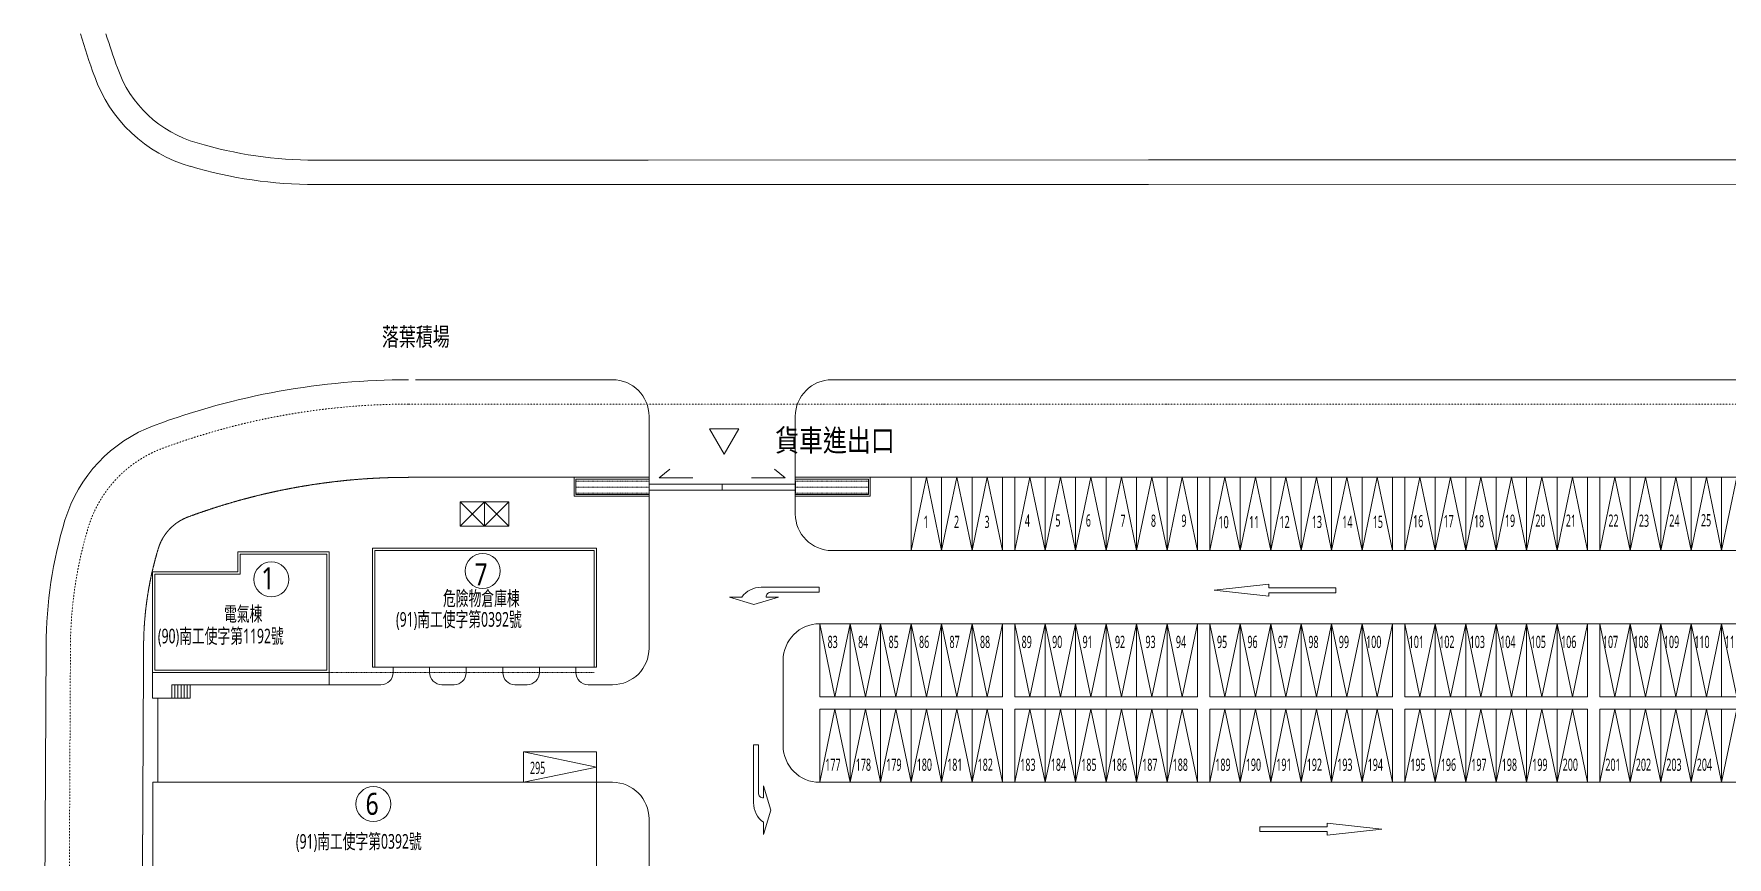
# Model space of a CAD drawing. Header units: millimetres. Extents: x -32710 to 654186, y -254124 to 420220.
# Drawn here: x -32673 to 106250, y 197371 to 264848 of the extents above; entities that cross this region are included whole.
import ezdxf

# ---------------------------------------------------------------- set-up
doc = ezdxf.new("R2010")
doc.units = ezdxf.units.MM
doc.header["$LTSCALE"] = 1000
for name, pattern in [('H12PL1$0$DIVIDEX2', [0.25, 0.1, -0.05, 0, -0.05, 0, -0.05]), ('H12PL1$0$雨水排水_路_最新$0$CENTERK3', [0.2749, 0.25, -0.0083, 0.0083, -0.0083]), ('H12PL1$0$雨水排水_路_最新$0$DOTK1', [0.01, 0.005, -0.005])]:
    doc.linetypes.add(name, pattern=pattern)
for name, color, linetype in [('H12PL1$0$全區配置圖_匯入NEWCUB用_13_0', 252, 'Continuous'), ('H12PL1$0$全區配置圖_匯入NEWCUB用_13_PKG', 252, 'Continuous'), ('H12PL1$0$全區配置圖_匯入NEWCUB用_13_SUGATA3', 252, 'Continuous'), ('H12PL1$0$全區配置圖_匯入NEWCUB用_13_雨水排水経路図最新$0$SUGATAD', 252, 'Continuous'), ('MD-20250424-增加TRAY與FS主管位置調整', 7, 'Continuous')]:
    doc.layers.add(name, color=color, linetype=linetype)
doc.styles.add('H12PL1$0$Standard', font='Microsoft JhengHei.ttf', dxfattribs={"width": 0.8})

# ---------------------------------------------------------------- blocks, each defined once
blk = doc.blocks.new('H12PL1')
at = {"layer": 'H12PL1$0$全區配置圖_匯入NEWCUB用_13_PKG', "lineweight": 0, "flags": 128}
for points in [[(10100, 222500), (11350, 228500), (12600, 222500)], [(12600, 222500), (13850, 228500), (15100, 222500)], [(15100, 222500), (16350, 228500), (17600, 222500)], [(18600, 222500), (19850, 228500), (21100, 222500)], [(21100, 222500), (22350, 228500), (23600, 222500)], [(23600, 222500), (24850, 228500), (26100, 222500)], [(26100, 222500), (27350, 228500), (28600, 222500)], [(28600, 222500), (29850, 228500), (31100, 222500)], [(31100, 222500), (32350, 228500), (33600, 222500)], [(34600, 222500), (35850, 228500), (37100, 222500)], [(37100, 222500), (38350, 228500), (39600, 222500)], [(39600, 222500), (40850, 228500), (42100, 222500)], [(42100, 222500), (43350, 228500), (44600, 222500)], [(44600, 222500), (45850, 228500), (47100, 222500)], [(47100, 222500), (48350, 228500), (49600, 222500)], [(50600, 222500), (51850, 228500), (53100, 222500)], [(53100, 222500), (54350, 228500), (55600, 222500)], [(55600, 222500), (56850, 228500), (58100, 222500)], [(58100, 222500), (59350, 228500), (60600, 222500)], [(60600, 222500), (61850, 228500), (63100, 222500)], [(63100, 222500), (64350, 228500), (65600, 222500)], [(66600, 222500), (67850, 228500), (69100, 222500)], [(69100, 222500), (70350, 228500), (71600, 222500)], [(71600, 222500), (72850, 228500), (74100, 222500)], [(74100, 222500), (75350, 228500), (76600, 222500)], [(76600, 222500), (77850, 228500), (79100, 222500)], [(2600, 216500), (3850, 210500), (5100, 216500)], [(5100, 216500), (6350, 210500), (7600, 216500)], [(7600, 216500), (8850, 210500), (10100, 216500)], [(10100, 216500), (11350, 210500), (12600, 216500)], [(12600, 216500), (13850, 210500), (15100, 216500)], [(15100, 216500), (16350, 210500), (17600, 216500)], [(18600, 216500), (19850, 210500), (21100, 216500)], [(21100, 216500), (22350, 210500), (23600, 216500)], [(23600, 216500), (24850, 210500), (26100, 216500)], [(26100, 216500), (27350, 210500), (28600, 216500)], [(28600, 216500), (29850, 210500), (31100, 216500)], [(31100, 216500), (32350, 210500), (33600, 216500)], [(34600, 216500), (35850, 210500), (37100, 216500)], [(37100, 216500), (38350, 210500), (39600, 216500)], [(39600, 216500), (40850, 210500), (42100, 216500)], [(42100, 216500), (43350, 210500), (44600, 216500)], [(44600, 216500), (45850, 210500), (47100, 216500)], [(47100, 216500), (48350, 210500), (49600, 216500)], [(50600, 216500), (51850, 210500), (53100, 216500)], [(53100, 216500), (54350, 210500), (55600, 216500)], [(55600, 216500), (56850, 210500), (58100, 216500)], [(58100, 216500), (59350, 210500), (60600, 216500)], [(60600, 216500), (61850, 210500), (63100, 216500)], [(63100, 216500), (64350, 210500), (65600, 216500)], [(66600, 216500), (67850, 210500), (69100, 216500)], [(69100, 216500), (70350, 210500), (71600, 216500)], [(71600, 216500), (72850, 210500), (74100, 216500)], [(74100, 216500), (75350, 210500), (76600, 216500)], [(76600, 216500), (77850, 210500), (79100, 216500)], [(2600, 203500), (3850, 209500), (5100, 203500)], [(5100, 203500), (6350, 209500), (7600, 203500)], [(7600, 203500), (8850, 209500), (10100, 203500)], [(10100, 203500), (11350, 209500), (12600, 203500)], [(12600, 203500), (13850, 209500), (15100, 203500)], [(15100, 203500), (16350, 209500), (17600, 203500)], [(18600, 203500), (19850, 209500), (21100, 203500)], [(21100, 203500), (22350, 209500), (23600, 203500)], [(23600, 203500), (24850, 209500), (26100, 203500)], [(26100, 203500), (27350, 209500), (28600, 203500)], [(28600, 203500), (29850, 209500), (31100, 203500)], [(31100, 203500), (32350, 209500), (33600, 203500)], [(34600, 203500), (35850, 209500), (37100, 203500)], [(37100, 203500), (38350, 209500), (39600, 203500)], [(39600, 203500), (40850, 209500), (42100, 203500)], [(42100, 203500), (43350, 209500), (44600, 203500)], [(44600, 203500), (45850, 209500), (47100, 203500)], [(47100, 203500), (48350, 209500), (49600, 203500)], [(50600, 203500), (51850, 209500), (53100, 203500)], [(53100, 203500), (54350, 209500), (55600, 203500)], [(55600, 203500), (56850, 209500), (58100, 203500)], [(58100, 203500), (59350, 209500), (60600, 203500)], [(60600, 203500), (61850, 209500), (63100, 203500)], [(63100, 203500), (64350, 209500), (65600, 203500)], [(66600, 203500), (67850, 209500), (69100, 203500)], [(69100, 203500), (70350, 209500), (71600, 203500)], [(71600, 203500), (72850, 209500), (74100, 203500)], [(74100, 203500), (75350, 209500), (76600, 203500)], [(76600, 203500), (77850, 209500), (79100, 203500)], [(-21700, 206000), (-15700, 204750), (-21700, 203500)]]:
    blk.add_lwpolyline(points, dxfattribs=at)
for points in [[(10100, 222500), (10100, 228500), (12600, 228500), (12600, 222500)], [(12600, 222500), (12600, 228500), (15100, 228500), (15100, 222500)], [(15100, 222500), (15100, 228500), (17600, 228500), (17600, 222500)], [(18600, 222500), (18600, 228500), (21100, 228500), (21100, 222500)], [(21100, 222500), (21100, 228500), (23600, 228500), (23600, 222500)], [(23600, 222500), (23600, 228500), (26100, 228500), (26100, 222500)], [(26100, 222500), (26100, 228500), (28600, 228500), (28600, 222500)], [(28600, 222500), (28600, 228500), (31100, 228500), (31100, 222500)], [(31100, 222500), (31100, 228500), (33600, 228500), (33600, 222500)], [(34600, 222500), (34600, 228500), (37100, 228500), (37100, 222500)], [(37100, 222500), (37100, 228500), (39600, 228500), (39600, 222500)], [(39600, 222500), (39600, 228500), (42100, 228500), (42100, 222500)], [(42100, 222500), (42100, 228500), (44600, 228500), (44600, 222500)], [(44600, 222500), (44600, 228500), (47100, 228500), (47100, 222500)], [(47100, 222500), (47100, 228500), (49600, 228500), (49600, 222500)], [(50600, 222500), (50600, 228500), (53100, 228500), (53100, 222500)], [(53100, 222500), (53100, 228500), (55600, 228500), (55600, 222500)], [(55600, 222500), (55600, 228500), (58100, 228500), (58100, 222500)], [(58100, 222500), (58100, 228500), (60600, 228500), (60600, 222500)], [(60600, 222500), (60600, 228500), (63100, 228500), (63100, 222500)], [(63100, 222500), (63100, 228500), (65600, 228500), (65600, 222500)], [(66600, 222500), (66600, 228500), (69100, 228500), (69100, 222500)], [(69100, 222500), (69100, 228500), (71600, 228500), (71600, 222500)], [(71600, 222500), (71600, 228500), (74100, 228500), (74100, 222500)], [(74100, 222500), (74100, 228500), (76600, 228500), (76600, 222500)], [(76600, 222500), (76600, 228500), (79100, 228500), (79100, 222500)], [(2600, 216500), (2600, 210500), (5100, 210500), (5100, 216500)], [(5100, 216500), (5100, 210500), (7600, 210500), (7600, 216500)], [(7600, 216500), (7600, 210500), (10100, 210500), (10100, 216500)], [(10100, 216500), (10100, 210500), (12600, 210500), (12600, 216500)], [(12600, 216500), (12600, 210500), (15100, 210500), (15100, 216500)], [(15100, 216500), (15100, 210500), (17600, 210500), (17600, 216500)], [(18600, 216500), (18600, 210500), (21100, 210500), (21100, 216500)], [(21100, 216500), (21100, 210500), (23600, 210500), (23600, 216500)], [(23600, 216500), (23600, 210500), (26100, 210500), (26100, 216500)], [(26100, 216500), (26100, 210500), (28600, 210500), (28600, 216500)], [(28600, 216500), (28600, 210500), (31100, 210500), (31100, 216500)], [(31100, 216500), (31100, 210500), (33600, 210500), (33600, 216500)], [(34600, 216500), (34600, 210500), (37100, 210500), (37100, 216500)], [(37100, 216500), (37100, 210500), (39600, 210500), (39600, 216500)], [(39600, 216500), (39600, 210500), (42100, 210500), (42100, 216500)], [(42100, 216500), (42100, 210500), (44600, 210500), (44600, 216500)], [(44600, 216500), (44600, 210500), (47100, 210500), (47100, 216500)], [(47100, 216500), (47100, 210500), (49600, 210500), (49600, 216500)], [(50600, 216500), (50600, 210500), (53100, 210500), (53100, 216500)], [(53100, 216500), (53100, 210500), (55600, 210500), (55600, 216500)], [(55600, 216500), (55600, 210500), (58100, 210500), (58100, 216500)], [(58100, 216500), (58100, 210500), (60600, 210500), (60600, 216500)], [(60600, 216500), (60600, 210500), (63100, 210500), (63100, 216500)], [(63100, 216500), (63100, 210500), (65600, 210500), (65600, 216500)], [(66600, 216500), (66600, 210500), (69100, 210500), (69100, 216500)], [(69100, 216500), (69100, 210500), (71600, 210500), (71600, 216500)], [(71600, 216500), (71600, 210500), (74100, 210500), (74100, 216500)], [(74100, 216500), (74100, 210500), (76600, 210500), (76600, 216500)], [(76600, 216500), (76600, 210500), (79100, 210500), (79100, 216500)], [(2600, 203500), (2600, 209500), (5100, 209500), (5100, 203500)], [(5100, 203500), (5100, 209500), (7600, 209500), (7600, 203500)], [(7600, 203500), (7600, 209500), (10100, 209500), (10100, 203500)], [(10100, 203500), (10100, 209500), (12600, 209500), (12600, 203500)], [(12600, 203500), (12600, 209500), (15100, 209500), (15100, 203500)], [(15100, 203500), (15100, 209500), (17600, 209500), (17600, 203500)], [(18600, 203500), (18600, 209500), (21100, 209500), (21100, 203500)], [(21100, 203500), (21100, 209500), (23600, 209500), (23600, 203500)], [(23600, 203500), (23600, 209500), (26100, 209500), (26100, 203500)], [(26100, 203500), (26100, 209500), (28600, 209500), (28600, 203500)], [(28600, 203500), (28600, 209500), (31100, 209500), (31100, 203500)], [(31100, 203500), (31100, 209500), (33600, 209500), (33600, 203500)], [(34600, 203500), (34600, 209500), (37100, 209500), (37100, 203500)], [(37100, 203500), (37100, 209500), (39600, 209500), (39600, 203500)], [(39600, 203500), (39600, 209500), (42100, 209500), (42100, 203500)], [(42100, 203500), (42100, 209500), (44600, 209500), (44600, 203500)], [(44600, 203500), (44600, 209500), (47100, 209500), (47100, 203500)], [(47100, 203500), (47100, 209500), (49600, 209500), (49600, 203500)], [(50600, 203500), (50600, 209500), (53100, 209500), (53100, 203500)], [(53100, 203500), (53100, 209500), (55600, 209500), (55600, 203500)], [(55600, 203500), (55600, 209500), (58100, 209500), (58100, 203500)], [(58100, 203500), (58100, 209500), (60600, 209500), (60600, 203500)], [(60600, 203500), (60600, 209500), (63100, 209500), (63100, 203500)], [(63100, 203500), (63100, 209500), (65600, 209500), (65600, 203500)], [(66600, 203500), (66600, 209500), (69100, 209500), (69100, 203500)], [(69100, 203500), (69100, 209500), (71600, 209500), (71600, 203500)], [(71600, 203500), (71600, 209500), (74100, 209500), (74100, 203500)], [(74100, 203500), (74100, 209500), (76600, 209500), (76600, 203500)], [(76600, 203500), (76600, 209500), (79100, 209500), (79100, 203500)], [(-21700, 206000), (-15700, 206000), (-15700, 203500), (-21700, 203500)]]:
    blk.add_lwpolyline(points, close=True, dxfattribs=at)
at = {"layer": 'H12PL1$0$全區配置圖_匯入NEWCUB用_13_SUGATA3', "lineweight": 0}
for p, q in [((-24900, 226500), (-26900, 224500)), ((-26900, 226500), (-24900, 224500)), ((-24900, 226500), (-26900, 224500)), ((-26900, 226500), (-24900, 224500)), ((-22900, 226500), (-24900, 224500)), ((-24900, 226500), (-22900, 224500)), ((-22900, 226500), (-24900, 224500)), ((-24900, 226500), (-22900, 224500))]:
    blk.add_line(p, q, dxfattribs=at)
at = {"layer": 'H12PL1$0$全區配置圖_匯入NEWCUB用_13_SUGATA3', "lineweight": 0, "flags": 128}
for points in [[(-26900, 224500), (-24900, 224500), (-24900, 226500), (-26900, 226500)], [(-26900, 224500), (-24900, 224500), (-24900, 226500), (-26900, 226500)], [(-22900, 224500), (-24900, 224500), (-24900, 226500), (-22900, 226500)], [(-22900, 224500), (-24900, 224500), (-24900, 226500), (-22900, 226500)]]:
    blk.add_lwpolyline(points, close=True, dxfattribs=at)
at = {"layer": 'H12PL1$0$全區配置圖_匯入NEWCUB用_13_雨水排水経路図最新$0$SUGATAD', "lineweight": 0}
for p, q in [((-30554, 236500), (-14400, 236500)), ((3600, 236500), (255600, 236500)), ((-11400, 221500), (-11400, 233500)), ((600, 225500), (600, 233500)), ((-11400, 228500), (-17550, 228500)), ((-17550, 226945), (-17550, 228500)), ((-17550, 226945), (-17550, 228500)), ((-11400, 228350), (-17400, 228350)), ((-17400, 227095), (-17400, 228350)), ((-11401.6, 228195), (-11401.6, 227195)), ((-11400, 228500), (-11400, 228350)), ((600, 228500), (6750, 228500)), ((600, 228500), (600, 228350)), ((600, 228350), (6600, 228350)), ((601.6, 228195), (601.6, 227195)), ((6600, 227095), (6600, 228350)), ((6750, 226945), (6750, 228500)), ((6750, 226945), (6750, 228500)), ((17600, 222500), (17600, 228500)), ((33600, 222500), (33600, 228500)), ((34600, 222500), (34600, 228500)), ((49600, 222500), (49600, 228500)), ((50600, 222500), (50600, 228500)), ((65600, 222500), (65600, 228500)), ((66600, 222500), (66600, 228500)), ((-11400, 226945), (-17550, 226945)), ((-11400, 227095), (-17400, 227095)), ((-11400, 227095), (-12364.9, 227095)), ((-11400, 226945), (-11400, 227095)), ((600, 227095), (6600, 227095)), ((600, 226945), (600, 227095)), ((600, 227095), (1564.9, 227095)), ((600, 226945), (6750, 226945)), ((-45150, 222400), (-37650, 222400)), ((-45150, 222400), (-45150, 220750)), ((-37650, 212500), (-37650, 222400)), ((3600, 222500), (153600, 222500)), ((9600, 222500), (10600, 222500)), ((25600, 222500), (26600, 222500)), ((25600, 222500), (26600, 222500)), ((41600, 222500), (42600, 222500)), ((41600, 222500), (42600, 222500)), ((57600, 222500), (58600, 222500)), ((57600, 222500), (58600, 222500)), ((73600, 222500), (74600, 222500)), ((-44950, 222200), (-37850, 222200)), ((-44950, 222200), (-44950, 220550)), ((-37850, 222200), (-37850, 212700)), ((-11400, 214500), (-11400, 221500)), ((-45150, 220750), (-52150, 220750)), ((-52150, 220750), (-52150, 212500)), ((-51950, 220550), (-44950, 220550)), ((-51950, 212700), (-51950, 220550)), ((2600, 210500), (2600, 216500)), ((17600, 216500), (18600, 216500)), ((17600, 210500), (17600, 216500)), ((17600, 210500), (17600, 216000)), ((18600, 216500), (18600, 210500)), ((18600, 216000), (18600, 210500)), ((33600, 216500), (34600, 216500)), ((33600, 210500), (33600, 216500)), ((33600, 210500), (33600, 216000)), ((34600, 216500), (34600, 210500)), ((34600, 216000), (34600, 210500)), ((49600, 216500), (50600, 216500)), ((49600, 210500), (49600, 216500)), ((49600, 210500), (49600, 216000)), ((50600, 216500), (50600, 210500)), ((50600, 216000), (50600, 210500)), ((65600, 216500), (66600, 216500)), ((65600, 210500), (65600, 216500)), ((65600, 210500), (65600, 216000)), ((66600, 216500), (66600, 210500)), ((66600, 216000), (66600, 210500)), ((-61872.8, 11786.9), (-60869.8, 214708.6)), ((-51950, 212700), (-37850, 212700)), ((-32400, 212950), (-32400, 212500)), ((-29400, 212950), (-29400, 212500)), ((-26400, 212950), (-26400, 212500)), ((-23400, 212950), (-23400, 212500)), ((-20400, 212950), (-20400, 212500)), ((-17400, 212950), (-17400, 212500)), ((-400, 206500), (-400, 213500)), ((-52150, 212500), (-37650, 212500)), ((-52150, 212500), (-52150, 210400)), ((-37650, 211500), (-50550, 211500)), ((-50550, 211500), (-50550, 210400)), ((-50300, 211500), (-50300, 210400)), ((-50050, 211500), (-50050, 210400)), ((-49800, 211500), (-49800, 210400)), ((-49550, 211500), (-49550, 210400)), ((-49300, 211500), (-49300, 210400)), ((-49050, 211500), (-49050, 210400)), ((-37650, 212500), (-37650, 211500)), ((-37650, 211500), (-33400, 211500)), ((-28400, 211500), (-27400, 211500)), ((-22400, 211500), (-21400, 211500)), ((-16400, 211500), (-14400, 211500)), ((-49050, 210400), (-52150, 210400)), ((-51700, 210400), (-51700, 203500)), ((2600, 210500), (17600, 210500)), ((2600, 210500), (17600, 210500)), ((18600, 210500), (33600, 210500)), ((18600, 210500), (33600, 210500)), ((34600, 210500), (49600, 210500)), ((34600, 210500), (49600, 210500)), ((50600, 210500), (65600, 210500)), ((50600, 210500), (65600, 210500)), ((66600, 210500), (91600, 210500)), ((66600, 210500), (91600, 210500)), ((2600, 203500), (2600, 209500)), ((2600, 209500), (17600, 209500)), ((2600, 209500), (17600, 209500)), ((17600, 203500), (17600, 209500)), ((17600, 204000), (17600, 209500)), ((18600, 203500), (18600, 209500)), ((18600, 204000), (18600, 209500)), ((18600, 209500), (33600, 209500)), ((18600, 209500), (33600, 209500)), ((33600, 203500), (33600, 209500)), ((33600, 204000), (33600, 209500)), ((34600, 203500), (34600, 209500)), ((34600, 204000), (34600, 209500)), ((34600, 209500), (49600, 209500)), ((34600, 209500), (49600, 209500)), ((49600, 203500), (49600, 209500)), ((49600, 204000), (49600, 209500)), ((50600, 209500), (65600, 209500)), ((50600, 209500), (65600, 209500)), ((50600, 203500), (50600, 209500)), ((50600, 204000), (50600, 209500)), ((65600, 203500), (65600, 209500)), ((65600, 204000), (65600, 209500)), ((66600, 203500), (66600, 209500)), ((66600, 204000), (66600, 209500)), ((66600, 209500), (91600, 209500)), ((66600, 209500), (91600, 209500)), ((-15700, 203500), (-14400, 203500)), ((17600, 203500), (18600, 203500)), ((33600, 203500), (34600, 203500)), ((49600, 203500), (50600, 203500)), ((65600, 203500), (66600, 203500)), ((-11400, 200500), (-11400, 180500))]:
    blk.add_line(p, q, dxfattribs=at)
at = {"layer": 'H12PL1$0$全區配置圖_匯入NEWCUB用_13_雨水排水経路図最新$0$SUGATAD', "linetype": 'H12PL1$0$雨水排水_路_最新$0$CENTERK3', "lineweight": 0}
for p, q in [((-31132.8, 228500), (-11400, 228500)), ((6750, 228500), (257200, 228500)), ((-53872.9, 11746.5), (-52869.9, 214669))]:
    blk.add_line(p, q, dxfattribs=at)
at = {"layer": 'H12PL1$0$全區配置圖_匯入NEWCUB用_13_雨水排水経路図最新$0$SUGATAD', "linetype": 'H12PL1$0$雨水排水_路_最新$0$DOTK1', "lineweight": 0}
for p, q in [((-11401.6, 228195), (-17400, 228195)), ((601.6, 228195), (6600, 228195)), ((-11401.6, 227695), (-17400, 227695)), ((-11401.6, 227195), (-17400, 227195)), ((601.6, 227695), (6600, 227695)), ((601.6, 227195), (6600, 227195)), ((-39900, 212500), (-15900, 212500))]:
    blk.add_line(p, q, dxfattribs=at)
at = {"layer": 'H12PL1$0$全區配置圖_匯入NEWCUB用_13_雨水排水経路図最新$0$SUGATAD', "linetype": 'H12PL1$0$DIVIDEX2', "lineweight": 0}
blk.add_line((-59873, 11746.8), (-58869.9, 214698.9), dxfattribs=at)
at = {"layer": 'H12PL1$0$全區配置圖_匯入NEWCUB用_13_雨水排水経路図最新$0$SUGATAD', "lineweight": 0, "flags": 128}
for points in [[(-55956.6, 264847.6, 0.0126767), (-55016.7, 262061.3, 0.24617333), (-48479.8, 255912.9, 0.07254863), (-38767.3, 254498.3), (-11478.7, 254504.3), (29577, 254513.2), (117090.8, 254532.3), (204604.6, 254551.4), (264690.7, 254564.6)], [(-49050.7, 253996.1, 0.07254863), (-38766.9, 252498.3), (-11478.3, 252504.3), (29577.4, 252513.2), (117091.2, 252532.3), (204605, 252551.4), (264691.1, 252564.6)]]:
    blk.add_lwpolyline(points, format="xyb", dxfattribs=at)
at = {"layer": 'H12PL1$0$全區配置圖_匯入NEWCUB用_13_雨水排水経路図最新$0$SUGATAD', "linetype": 'H12PL1$0$DIVIDEX2', "lineweight": 0, "flags": 128}
for points in [[(-31132.8, 234500, 0.08908989), (-51316, 230875, 0.23433995), (-57405.2, 224403.9, 0.0725495), (-58869.9, 214698.7)], [(-31132.8, 234500), (272322.1, 234500, -0.06494768), (281044, 233362.3, -0.2380915), (287105.2, 227971.7, -0.09562909), (291095.1, 206737.4), (290614.5, 109500)]]:
    blk.add_lwpolyline(points, format="xyb", dxfattribs=at)
at = {"layer": 'H12PL1$0$全區配置圖_匯入NEWCUB用_13_雨水排水経路図最新$0$SUGATAD', "lineweight": 0, "flags": 128}
for points in [[(-4042.5, 232478.7), (-6442.5, 232478.7), (-5242.5, 230400.3)], [(-5400, 227941.1), (-11401.6, 227941.1), (-11401.6, 227441.1), (-5400, 227441.1)], [(601.6, 227941.1), (-5400, 227941.1), (-5400, 227441.1), (601.6, 227441.1)], [(-34100, 222700), (-15700, 222700), (-15700, 212950), (-34100, 212950)], [(39457.9, 218746.1), (39457.9, 219046.1), (44957.9, 219046.1), (44957.9, 219446.1), (39457.9, 219446.1), (39457.9, 219746.1), (34957.9, 219246.1)], [(18600, 210500), (33600, 210500), (33600, 216500), (18600, 216500)], [(34600, 210500), (49600, 210500), (49600, 216500), (34600, 216500)], [(50600, 210500), (65600, 210500), (65600, 216500), (50600, 216500)], [(66600, 210500), (91600, 210500), (91600, 216500), (66600, 216500)], [(18600, 203500), (33600, 203500), (33600, 209500), (18600, 209500)], [(34600, 203500), (49600, 203500), (49600, 209500), (34600, 209500)], [(50600, 203500), (65600, 203500), (65600, 209500), (50600, 209500)], [(66600, 203500), (91600, 203500), (91600, 209500), (66600, 209500)], [(-15700, 194300), (-52100, 194300), (-52100, 203500), (-15700, 203500)], [(44223.4, 199164.6), (44223.4, 199464.6), (38723.4, 199464.6), (38723.4, 199864.6), (44223.4, 199864.6), (44223.4, 200164.6), (48723.4, 199664.6)]]:
    blk.add_lwpolyline(points, close=True, dxfattribs=at)
for points in [[(-7817.7, 228467.1), (-10568.7, 228467.1), (-9690.7, 229169.1)], [(-2982.3, 228467.1), (-231.3, 228467.1), (-1109.3, 229169.1)], [(-33900, 212950), (-33900, 222500), (-15900, 222500), (-15900, 212950)]]:
    blk.add_lwpolyline(points, dxfattribs=at)
for points in [[(-2193.3, 219485.5), (2554.2, 219485.5), (2554.2, 219085.5), (-1393.3, 219085.5, 0.414214), (-1793.3, 218685.5), (-793.3, 218685.5), (-2793.3, 218085.5), (-4793.3, 218685.5), (-3793.3, 218685.5, -0.236068)], [(-2822.3, 201822), (-2822.3, 206569.6), (-2422.3, 206569.6), (-2422.3, 202622, 0.414214), (-2022.3, 202222), (-2022.3, 203222), (-1422.3, 201222), (-2022.3, 199222), (-2022.3, 200222, -0.236068)]]:
    blk.add_lwpolyline(points, format="xyb", close=True, dxfattribs=at)
at = {"layer": 'H12PL1$0$全區配置圖_匯入NEWCUB用_13_雨水排水経路図最新$0$SUGATAD', "lineweight": 0}
for centre in [(-42383.4, 220129.4), (-25048.4, 220833), (-34018.4, 201719.3)]:
    blk.add_circle(centre, 1435.1, dxfattribs=at)
for centre, radius, start, end in [((-547, 281987.3), 60000, 196.598468, 200.093441), ((-45882.6, 265223.3), 11665.9, 199.094644, 254.413458), ((-31132.8, 176500), 60000, 90, 110.364135), ((-14400, 233500), 3000, 0, 90), ((3600, 233500), 3000, 90, 180), ((-47836.1, 221500), 12000, 110.364135, 163.118962), ((3600, 225500), 3000, 180, 270), ((-24870.3, 214530.7), 36000, 163.118962, 179.717003), ((2600, 213500), 3000, 90, 180), ((-14400, 214500), 3000, 270, 0), ((-33400, 212500), 1000, 270, 0), ((-28400, 212500), 1000, 180, 270), ((-27400, 212500), 1000, 270, 0), ((-22400, 212500), 1000, 180, 270), ((-21400, 212500), 1000, 270, 0), ((-16400, 212500), 1000, 180, 270), ((2600, 206500), 3000, 180, 270), ((-14400, 200500), 3000, 0, 90)]:
    blk.add_arc(centre, radius, start, end, dxfattribs=at)
at = {"layer": 'H12PL1$0$全區配置圖_匯入NEWCUB用_13_雨水排水経路図最新$0$SUGATAD', "linetype": 'H12PL1$0$雨水排水_路_最新$0$CENTERK3', "lineweight": 0}
for centre, radius, start, end in [((-31132.8, 176500), 52000, 90, 110.364135), ((-47836.1, 221500), 4000, 110.364135, 163.118962), ((-24870.3, 214530.7), 28000, 163.118962, 179.717003)]:
    blk.add_arc(centre, radius, start, end, dxfattribs=at)
at = {"layer": 'H12PL1$0$全區配置圖_匯入NEWCUB用_13_0', "linetype": 'Continuous', "lineweight": 0, "style": 'H12PL1$0$Standard'}
for s, insert, char_height, attachment_point in [('\\A1;{\\W0.68;落葉積場}', (-33316.2, 239938.7), 1500, 4), ('\\A1;貨車進出口', (-1060, 230428.2), 1800, 7), ('\\A1;{\\W0.56;1}', (11121.4, 224350), 1000, 7), ('\\A1;{\\W0.56;2}', (13621.4, 224350), 1000, 7), ('\\A1;{\\W0.56;3}', (16121.4, 224333.5), 1000, 7), ('\\A1;{\\W0.56;4}', (19435.6, 224466.3), 1000, 7), ('\\A1;{\\W0.56;5}', (21935.6, 224449.8), 1000, 7), ('\\A1;{\\W0.56;6}', (24435.6, 224449.8), 1000, 7), ('\\A1;{\\W0.56;7}', (27276.5, 224449), 1000, 7), ('\\A1;{\\W0.56;8}', (29776.5, 224432.5), 1000, 7), ('\\A1;{\\W0.56;9}', (32276.5, 224432.5), 1000, 7), ('\\A1;{\\W0.56;10}', (35324.1, 224317), 1000, 7), ('\\A1;{\\W0.56;11}', (37824.1, 224333.5), 1000, 7), ('\\A1;{\\W0.56;12}', (40324.1, 224333.5), 1000, 7), ('\\A1;{\\W0.56;13}', (42980, 224333.5), 1000, 7), ('\\A1;{\\W0.56;14}', (45480, 224350), 1000, 7), ('\\A1;{\\W0.56;15}', (47980, 224333.5), 1000, 7), ('\\A1;{\\W0.56;16}', (51283.2, 224394.8), 1000, 7), ('\\A1;{\\W0.56;17}', (53783.2, 224411.3), 1000, 7), ('\\A1;{\\W0.56;18}', (56283.2, 224394.8), 1000, 7), ('\\A1;{\\W0.56;19}', (58819.5, 224432.5), 1000, 7), ('\\A1;{\\W0.56;20}', (61319.5, 224432.5), 1000, 7), ('\\A1;{\\W0.56;21}', (63819.5, 224449), 1000, 7), ('\\A1;{\\W0.56;22}', (67310.7, 224449), 1000, 7), ('\\A1;{\\W0.56;23}', (69810.7, 224432.5), 1000, 7), ('\\A1;{\\W0.56;24}', (72310.7, 224449), 1000, 7), ('\\A1;{\\W0.56;25}', (74905, 224468.5), 1000, 7), ('\\A1;1', (-43205.5, 220230), 1800, 4), ('\\A1;7', (-25719.5, 220560.2), 1800, 4), ('\\A1;{\\W0.64;危險物倉庫棟}', (-28304.9, 217844.4), 1200, 7), ('\\A1;{\\W0.64;電氣棟}', (-46270.2, 216578), 1200, 7), ('\\A1;{\\W0.64;(91)南工使字第0392號}', (-32162.1, 215990.5), 1200, 7), ('\\A1;{\\W0.64;(90)南工使字第1192號}', (-51696.3, 214627), 1200, 7), ('\\A1;{\\W0.56;83}', (3250.3, 214495.7), 1000, 7), ('\\A1;{\\W0.56;84}', (5750.3, 214495.7), 1000, 7), ('\\A1;{\\W0.56;85}', (8250.3, 214495.7), 1000, 7), ('\\A1;{\\W0.56;86}', (10750.3, 214495.7), 1000, 7), ('\\A1;{\\W0.56;87}', (13250.3, 214495.7), 1000, 7), ('\\A1;{\\W0.56;88}', (15750.3, 214495.7), 1000, 7), ('\\A1;{\\W0.56;89}', (19167.3, 214495.7), 1000, 7), ('\\A1;{\\W0.56;90}', (21667.3, 214495.7), 1000, 7), ('\\A1;{\\W0.56;91}', (24167.3, 214495.7), 1000, 7), ('\\A1;{\\W0.56;92}', (26825.3, 214495.7), 1000, 7), ('\\A1;{\\W0.56;93}', (29325.3, 214495.7), 1000, 7), ('\\A1;{\\W0.56;94}', (31825.3, 214495.7), 1000, 7), ('\\A1;{\\W0.56;95}', (35193.3, 214495.7), 1000, 7), ('\\A1;{\\W0.56;96}', (37693.3, 214495.7), 1000, 7), ('\\A1;{\\W0.56;97}', (40193.3, 214495.7), 1000, 7), ('\\A1;{\\W0.56;98}', (42693.3, 214495.7), 1000, 7), ('\\A1;{\\W0.56;99}', (45193.3, 214495.7), 1000, 7), ('\\A1;{\\W0.56;100}', (47429.9, 214495.7), 1000, 7), ('\\A1;{\\W0.56;101}', (50929.9, 214495.7), 1000, 7), ('\\A1;{\\W0.56;102}', (53429.9, 214495.7), 1000, 7), ('\\A1;{\\W0.56;103}', (55929.9, 214495.7), 1000, 7), ('\\A1;{\\W0.56;104}', (58429.9, 214495.7), 1000, 7), ('\\A1;{\\W0.56;105}', (60929.9, 214495.7), 1000, 7), ('\\A1;{\\W0.56;106}', (63429.9, 214495.7), 1000, 7), ('\\A1;{\\W0.56;107}', (66859.9, 214495.7), 1000, 7), ('\\A1;{\\W0.56;108}', (69359.9, 214495.7), 1000, 7), ('\\A1;{\\W0.56;109}', (71859.9, 214495.7), 1000, 7), ('\\A1;{\\W0.56;110}', (74359.9, 214495.7), 1000, 7), ('\\A1;{\\W0.56;111}', (76859.9, 214512.1), 1000, 7), ('\\A1;{\\W0.56;295}', (-21167.8, 204171.8), 1000, 7), ('\\A1;{\\W0.56;177}', (3059.9, 204446), 1000, 7), ('\\A1;{\\W0.56;178}', (5559.9, 204429.5), 1000, 7), ('\\A1;{\\W0.56;179}', (8059.9, 204429.5), 1000, 7), ('\\A1;{\\W0.56;180}', (10559.9, 204429.5), 1000, 7), ('\\A1;{\\W0.56;181}', (13059.9, 204429.5), 1000, 7), ('\\A1;{\\W0.56;182}', (15559.9, 204429.5), 1000, 7), ('\\A1;{\\W0.56;183}', (19059.9, 204429.5), 1000, 7), ('\\A1;{\\W0.56;184}', (21559.9, 204429.5), 1000, 7), ('\\A1;{\\W0.56;185}', (24059.9, 204429.5), 1000, 7), ('\\A1;{\\W0.56;186}', (26559.9, 204429.5), 1000, 7), ('\\A1;{\\W0.56;187}', (29059.9, 204429.5), 1000, 7), ('\\A1;{\\W0.56;188}', (31559.9, 204429.5), 1000, 7), ('\\A1;{\\W0.56;189}', (35059.9, 204429.5), 1000, 7), ('\\A1;{\\W0.56;190}', (37559.9, 204429.5), 1000, 7), ('\\A1;{\\W0.56;191}', (40059.9, 204429.5), 1000, 7), ('\\A1;{\\W0.56;192}', (42559.9, 204429.5), 1000, 7), ('\\A1;{\\W0.56;193}', (45059.9, 204429.5), 1000, 7), ('\\A1;{\\W0.56;194}', (47559.9, 204429.5), 1000, 7), ('\\A1;{\\W0.56;195}', (51059.9, 204429.5), 1000, 7), ('\\A1;{\\W0.56;196}', (53559.9, 204429.5), 1000, 7), ('\\A1;{\\W0.56;197}', (56059.9, 204429.5), 1000, 7), ('\\A1;{\\W0.56;198}', (58559.9, 204429.5), 1000, 7), ('\\A1;{\\W0.56;199}', (61059.9, 204429.5), 1000, 7), ('\\A1;{\\W0.56;200}', (63559.9, 204429.5), 1000, 7), ('\\A1;{\\W0.56;201}', (67059.9, 204429.5), 1000, 7), ('\\A1;{\\W0.56;202}', (69559.9, 204429.5), 1000, 7), ('\\A1;{\\W0.56;203}', (72059.9, 204429.5), 1000, 7), ('\\A1;{\\W0.56;204}', (74559.9, 204429.5), 1000, 7), ('\\A1;6', (-34658.5, 201723.8), 1800, 4), ('\\A1;{\\W0.64;(91)南工使字第0392號}', (-40373.7, 197795), 1200, 7)]:
    blk.add_mtext(s, dxfattribs=dict(at, insert=insert, char_height=char_height, attachment_point=attachment_point))

msp = doc.modelspace()

# ---------------------------------------------------------------- block references
at = {"layer": 'MD-20250424-增加TRAY與FS主管位置調整', "color": 8}
msp.add_blockref('H12PL1', (29200, 0), dxfattribs=at)

doc.saveas('drawing.dxf')
